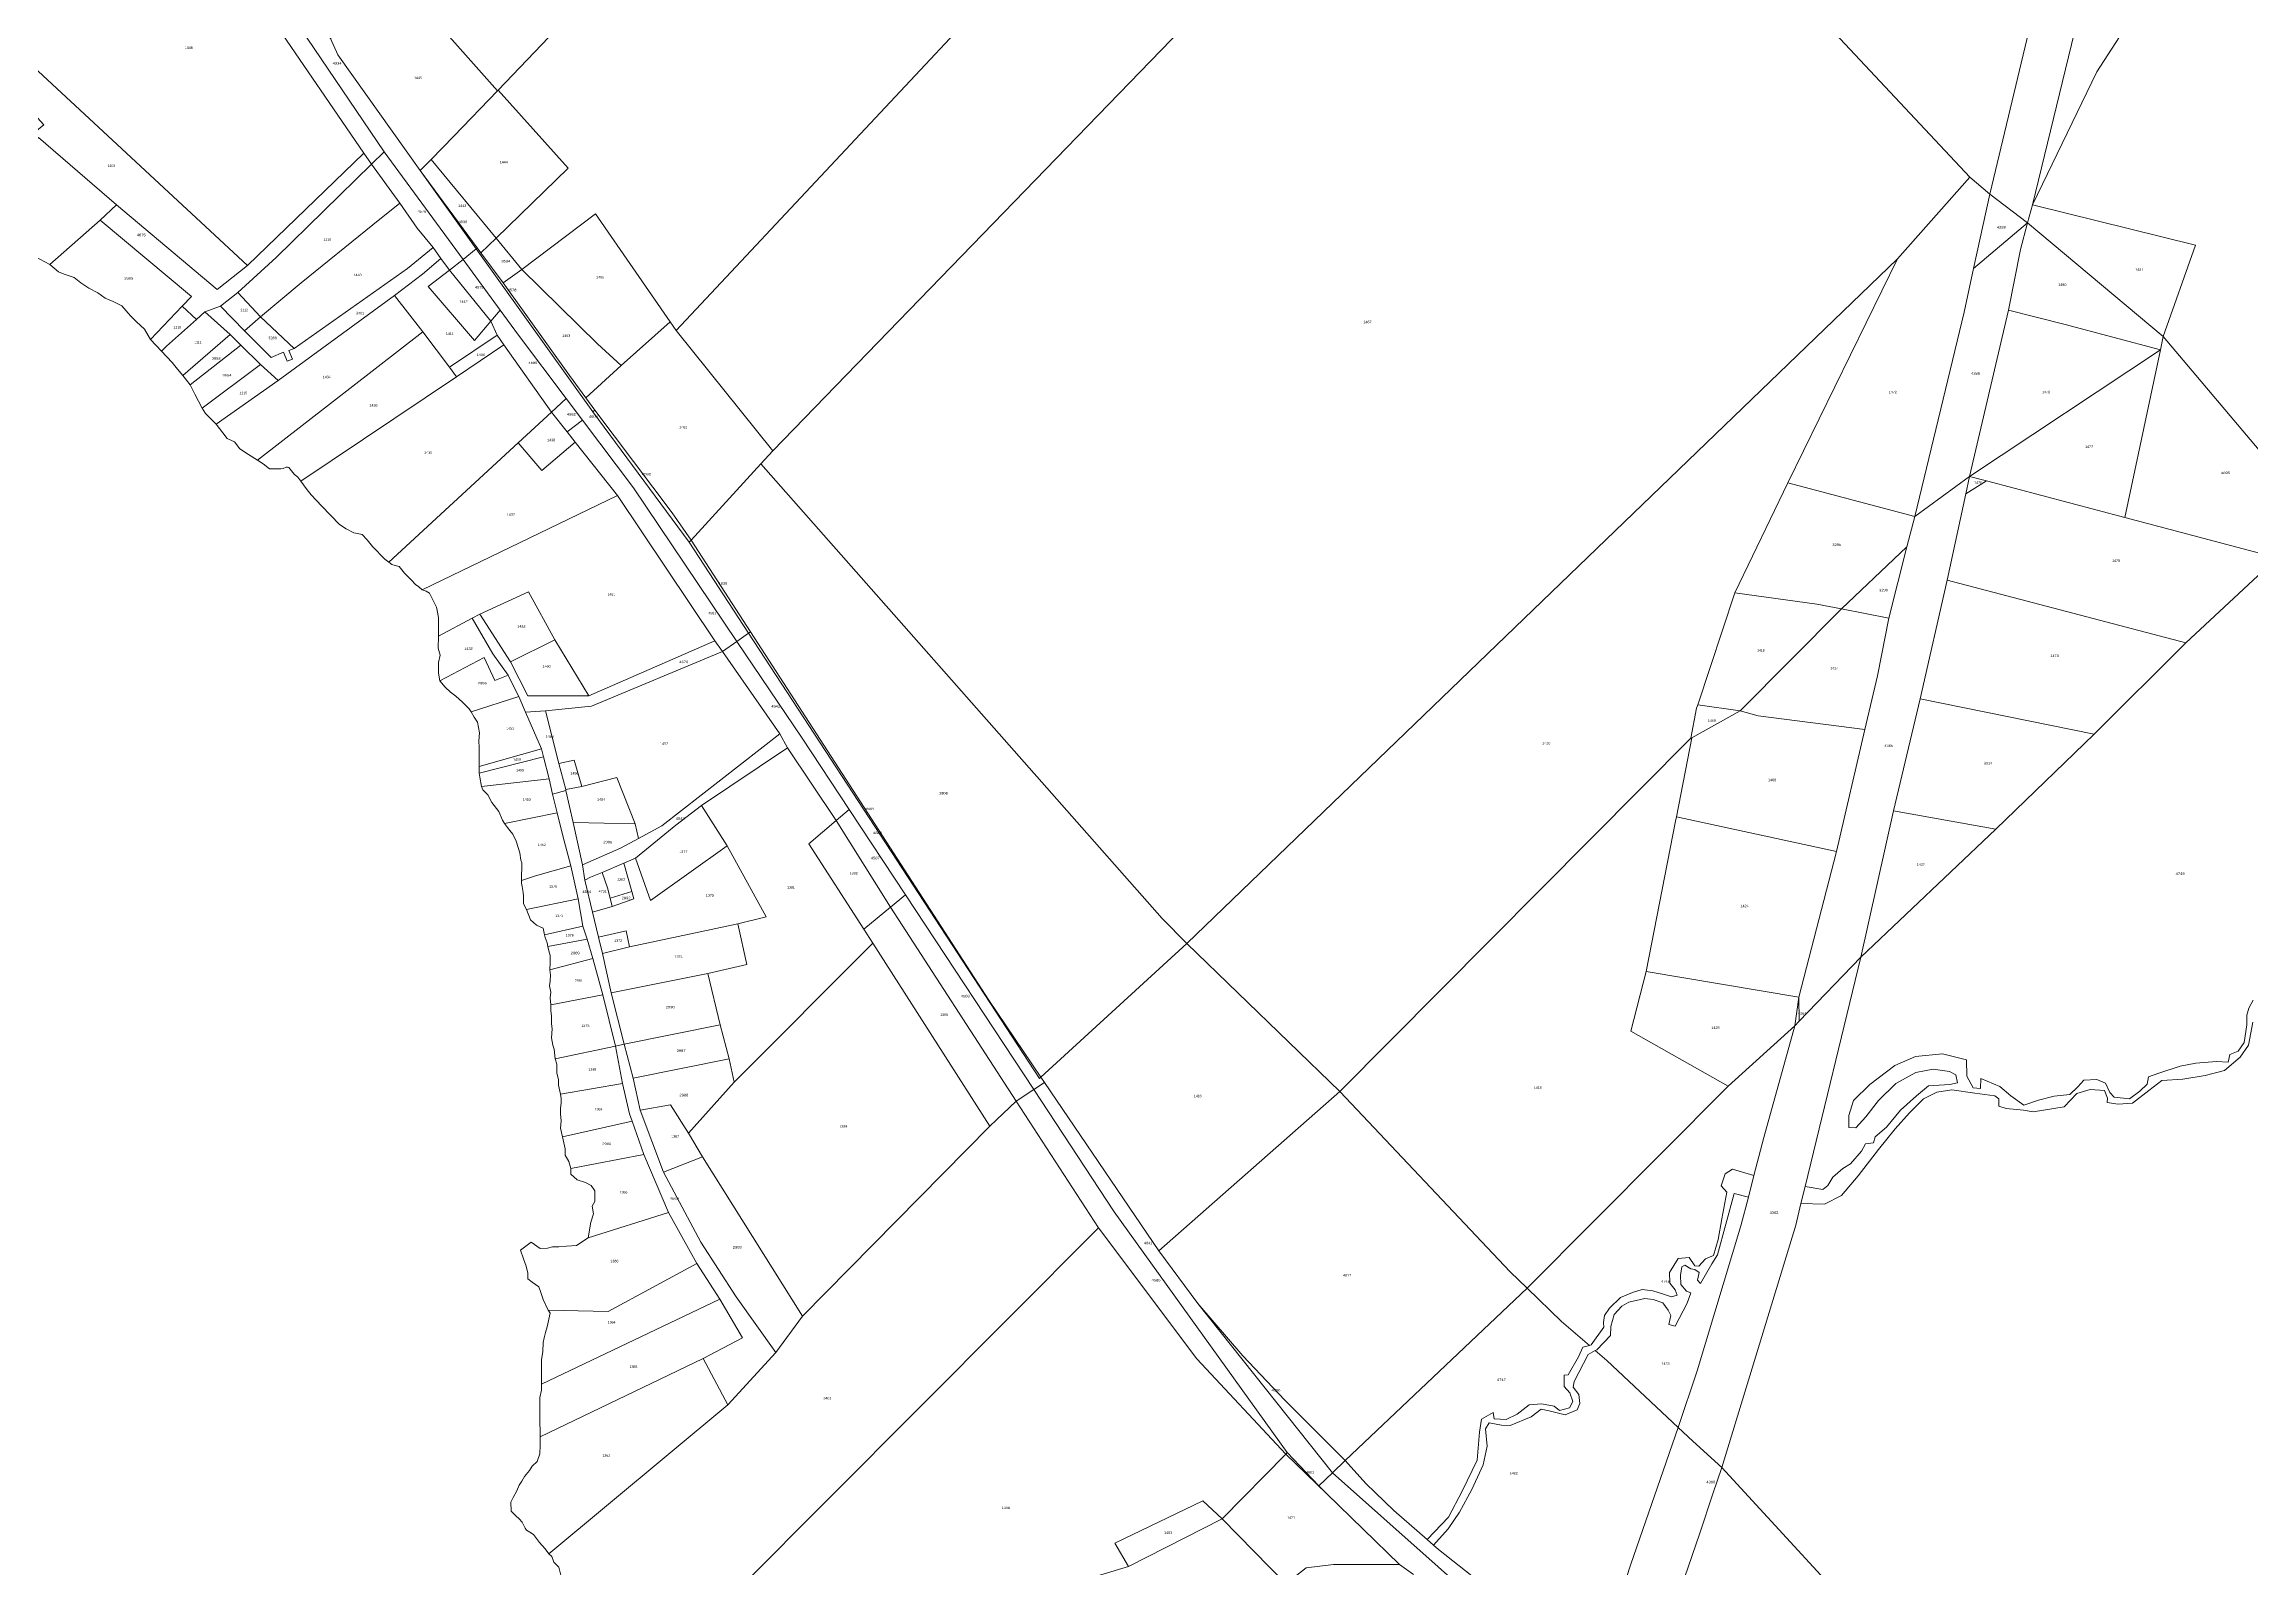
# Model space of a CAD drawing. Header units: metres. Extents: x 208626 to 229755, y 5040476 to 5064226.
# Drawn here: x 218831 to 220075, y 5050599 to 5051458 of the extents above; entities that cross this region are included whole.
import ezdxf

# ---------------------------------------------------------------- set-up
doc = ezdxf.new("R2010")
doc.units = ezdxf.units.M
doc.header["$LTSCALE"] = 0.56
doc.layers.add('6', color=7, linetype='Continuous', lineweight=13)
doc.layers.add('61', color=7, linetype='Continuous')

msp = doc.modelspace()

# ---------------------------------------------------------------- linework, layer by layer
at = {"layer": '6'}
for points in [[(218927.5083, 5051557.8119), (219019.104, 5051647.3163), (219139.8562, 5051778.8645), (219323.9842, 5051966.9185), (219462.7192, 5051825.6856), (219086.6137, 5051432.2604), (219086.2841, 5051431.9156), (219030.73, 5051494.6796), (218992.1868, 5051461.4048), (218979.1508, 5051480.8348)], [(219085.4738, 5051348.9587), (219126.1463, 5051388.2525), (219086.6137, 5051432.2604), (219462.7192, 5051825.6856), (219579.7897, 5051716.2028), (219187.0251, 5051296.9258), (219183.6293, 5051301.8312), (219141.6181, 5051362.5743), (219100.0466, 5051331.3017)], [(219187.0251, 5051296.9258), (219579.7897, 5051716.2028), (219649.3148, 5051650.049), (219241.3629, 5051229.0401)], [(219950.9988, 5051367.7228), (220010.1908, 5051610.9948), (220021.2638, 5051657.5238), (220032.4607, 5051669.7355), (220063.4945, 5051560.4802), (219987.3966, 5051442.6031)], [(219950.9988, 5051367.7228), (219987.3966, 5051442.6031), (220063.4945, 5051560.4802), (220032.4607, 5051669.7355), (220097.8691, 5051605.4101), (220166.7221, 5051537.6973), (220311.7784, 5051400.9184), (220227.2521, 5051302.9418), (220111.5253, 5051190.7243), (220024.7114, 5051293.5731), (220042.841, 5051344.9403)], [(219926.9833, 5051373.7363), (219955.1557, 5051491.6432), (219978.6327, 5051599.1158), (220021.2638, 5051657.5238), (220010.1908, 5051610.9948), (219950.9988, 5051367.7228), (219948.3111, 5051357.5142)], [(219234.7408, 5051221.7925), (219241.3629, 5051229.0401), (219649.3148, 5051650.049), (219825.8079, 5051479.3007), (219915.8078, 5051383.2373), (219875.0474, 5051337.2229), (219474.7141, 5050951.6462), (219460.7406, 5050965.6875)], [(218911.6517, 5051561.2919), (218920.1859, 5051568.5132), (218927.5083, 5051557.8119), (218954.2578, 5051516.4938), (218979.1508, 5051480.8348), (218992.1868, 5051461.4048), (218996.4578, 5051452.2518), (219042.8308, 5051386.9639), (219074.297, 5051342.9481), (219066.8987, 5051336.9664), (219022.5208, 5051397.6178)], [(218902.4912, 5051553.5407), (218911.6517, 5051561.2919), (219022.5208, 5051397.6178), (219015.3733, 5051390.6244), (219011.1021, 5051396.7262), (218909.2031, 5051545.6085)], [(218808.9616, 5051461.3553), (218909.2031, 5051545.6085), (219011.1021, 5051396.7262), (218945.5573, 5051333.561), (218811.7323, 5051457.6763)], [(219825.8079, 5051479.3007), (219863.7245, 5051515.6926), (219955.1557, 5051491.6432), (219926.9833, 5051373.7363), (219915.8078, 5051383.2373)], [(218992.1868, 5051461.4048), (219030.73, 5051494.6796), (219086.2841, 5051431.9156), (219061.77, 5051406.3686), (219048.9409, 5051393.2236), (219042.8308, 5051386.9639), (218996.4578, 5051452.2518)], [(218772.1635, 5051360.426), (218776.9035, 5051369.0911), (218830.7333, 5051412.6767), (218799.7326, 5051446.6762), (218811.7323, 5051457.6763), (218945.5573, 5051333.561), (218928.3748, 5051319.8931), (218871.7341, 5051367.6775), (218827.7334, 5051405.6767)], [(219048.9409, 5051393.2236), (219061.77, 5051406.3686), (219086.2841, 5051431.9156), (219086.6137, 5051432.2604), (219126.1463, 5051388.2525), (219085.4738, 5051348.9587)], [(218772.1635, 5051360.426), (218827.7334, 5051405.6767), (218871.7341, 5051367.6775), (218862.5173, 5051359.1255), (218834.172, 5051334.0339), (218828.5348, 5051337.1087), (218825.46, 5051338.6461), (218820.8478, 5051340.1835), (218816.2356, 5051342.2334), (218806.4988, 5051346.8456), (218799.7751, 5051351.878), (218795.1023, 5051354.0365), (218791.7395, 5051355.5311), (218787.2556, 5051358.5203), (218783.1454, 5051359.6413), (218779.7825, 5051356.2784), (218778.3131, 5051354.7888), (218774.1777, 5051355.9047)], [(218862.5173, 5051359.1255), (218871.7341, 5051367.6775), (218928.3748, 5051319.8931), (218945.5573, 5051333.561), (219011.1021, 5051396.7262), (219015.3733, 5051390.6244), (218961.6784, 5051338.0876), (218939.9525, 5051318.2743), (218930.1894, 5051310.6808), (218921.5111, 5051307.4264), (218916.704, 5051303.1256), (218908.6943, 5051310.5513), (218913.9646, 5051316.0986)], [(219015.3733, 5051390.6244), (219022.5208, 5051397.6178), (219066.8987, 5051336.9664), (219059.3058, 5051330.8275), (219054.4244, 5051337.5394), (219050.1532, 5051343.6411), (219041.0006, 5051354.6242), (219031.2378, 5051368.6582)], [(219042.8308, 5051386.9639), (219048.9409, 5051393.2236), (219085.4738, 5051348.9587), (219076.9371, 5051340.7114), (219074.9177, 5051343.4499)], [(218939.9525, 5051318.2743), (218961.6784, 5051338.0876), (219015.3733, 5051390.6244), (219031.2378, 5051368.6582), (219016.0165, 5051356.4653), (218975.7346, 5051323.6792), (218952.7352, 5051304.6789)], [(219042.8308, 5051386.9639), (219074.9177, 5051343.4499), (219074.297, 5051342.9481)], [(219813.2098, 5051211.0851), (219875.0474, 5051337.2229), (219915.8078, 5051383.2373), (219926.9833, 5051373.7363), (219917.8918, 5051331.7539), (219912.5588, 5051307.1229), (219884.7246, 5051192.1806)], [(218952.7352, 5051304.6789), (218975.7346, 5051323.6792), (219016.0165, 5051356.4653), (219031.2378, 5051368.6582), (219041.0006, 5051354.6242), (219050.1532, 5051343.6411), (219035.5747, 5051331.7668), (218971.7355, 5051286.6792)], [(219917.8918, 5051331.7539), (219926.9833, 5051373.7363), (219948.3111, 5051357.5142)], [(219948.3111, 5051357.5142), (219950.9988, 5051367.7228), (220042.841, 5051344.9403), (220024.7114, 5051293.5731)], [(218834.172, 5051334.0339), (218862.5173, 5051359.1255), (218913.9646, 5051316.0986), (218908.6943, 5051310.5513), (218890.8703, 5051291.7906), (218887.3947, 5051297.6148), (218882.9109, 5051301.725), (218879.548, 5051305.0879), (218874.6905, 5051310.6927), (218869.833, 5051313.3083), (218865.3492, 5051315.1765), (218861.239, 5051318.1658), (218856.0078, 5051320.7813), (218851.5407, 5051323.7843), (218847.7875, 5051326.7598), (218842.1827, 5051328.6281), (218839.0682, 5051330.0206)], [(219100.0466, 5051331.3017), (219141.6181, 5051362.5743), (219183.6293, 5051301.8312), (219156.0066, 5051277.2087), (219142.5927, 5051289.4651)], [(219884.7246, 5051192.1806), (219912.5588, 5051307.1229), (219917.8918, 5051331.7539), (219948.3111, 5051357.5142), (219944.3497, 5051342.4659), (219937.4933, 5051308.3775), (219915.6248, 5051214.6565)], [(219937.4933, 5051308.3775), (219944.3497, 5051342.4659), (219948.3111, 5051357.5142), (220024.7114, 5051293.5731), (220023.2006, 5051286.0191), (219969.4842, 5051300.2251)], [(218921.5111, 5051307.4264), (218930.1894, 5051310.6808), (218943.7354, 5051296.6787), (218958.7357, 5051281.679), (218965.7356, 5051284.6791), (218967.7357, 5051279.6792), (218970.7357, 5051280.6792), (218968.7356, 5051285.6792), (218971.7355, 5051286.6792), (219035.5747, 5051331.7668), (219050.1532, 5051343.6411), (219054.4244, 5051337.5394), (219044.1338, 5051328.5625), (219028.262, 5051316.6711), (218962.736, 5051268.6791), (218952.7359, 5051277.6789), (218941.7357, 5051288.6787), (218935.7355, 5051294.6786)], [(219066.8987, 5051336.9664), (219074.297, 5051342.9481), (219140.0438, 5051250.9799), (219194.2898, 5051177.7158), (219227.8064, 5051126.3623), (219221.2432, 5051121.7681), (219162.8868, 5051208.2608), (219134.2488, 5051246.3028), (219124.9988, 5051258.5898), (219098.1188, 5051294.2958), (219087.7978, 5051308.4018)], [(219074.297, 5051342.9481), (219074.9177, 5051343.4499), (219076.9371, 5051340.7114), (219089.4446, 5051323.7497), (219126.8582, 5051271.4858), (219136.0248, 5051259.0004), (219141.1593, 5051252.0053), (219140.0438, 5051250.9799)], [(219076.9371, 5051340.7114), (219085.4738, 5051348.9587), (219100.0466, 5051331.3017), (219089.4446, 5051323.7497)], [(219028.262, 5051316.6711), (219044.1338, 5051328.5625), (219054.4244, 5051337.5394), (219059.3058, 5051330.8275), (219047.2916, 5051321.7222), (219073.2818, 5051291.2947), (219082.4924, 5051302.1493), (219086.1534, 5051294.2171), (219059.2752, 5051276.3166), (219044.3291, 5051296.1202)], [(219047.2916, 5051321.7222), (219059.3058, 5051330.8275), (219082.4924, 5051302.1493), (219073.2818, 5051291.2947)], [(219059.3058, 5051330.8275), (219066.8987, 5051336.9664), (219087.7978, 5051308.4018), (219082.4924, 5051302.1493)], [(219089.4446, 5051323.7497), (219100.0466, 5051331.3017), (219142.5927, 5051289.4651), (219156.0066, 5051277.2087), (219136.0248, 5051259.0004), (219126.8582, 5051271.4858)], [(219474.7141, 5050951.6462), (219875.0474, 5051337.2229), (219813.2098, 5051211.0851), (219783.3268, 5051149.0932), (219762.4713, 5051086.0499), (219761.8647, 5051084.2164), (219758.6383, 5051067.2778), (219560.865, 5050868.2619)], [(218930.1894, 5051310.6808), (218939.9525, 5051318.2743), (218952.7352, 5051304.6789), (218943.7354, 5051296.6787)], [(218890.8703, 5051291.7906), (218908.6943, 5051310.5513), (218916.704, 5051303.1256), (218899.8527, 5051288.0489), (218897.1097, 5051285.2843)], [(218897.1097, 5051285.2843), (218899.8527, 5051288.0489), (218916.704, 5051303.1256), (218921.5111, 5051307.4264), (218935.7355, 5051294.6786), (218909.0666, 5051271.4591), (218906.0774, 5051275.1956), (218903.0881, 5051278.9322)], [(218927.7493, 5051244.1824), (218962.736, 5051268.6791), (219028.262, 5051316.6711), (219044.3291, 5051296.1202), (218951.1541, 5051223.7562), (218945.9491, 5051227.0125), (218941.1722, 5051230.1552), (218938.2116, 5051234.0938), (218934.1014, 5051235.962), (218931.4858, 5051239.3249)], [(218943.7354, 5051296.6787), (218952.7352, 5051304.6789), (218971.7355, 5051286.6792), (218968.7356, 5051285.6792), (218970.7357, 5051280.6792), (218967.7357, 5051279.6792), (218965.7356, 5051284.6791), (218958.7357, 5051281.679)], [(219082.4924, 5051302.1493), (219087.7978, 5051308.4018), (219098.1188, 5051294.2958), (219124.9988, 5051258.5898), (219116.6621, 5051250.8947), (219089.8145, 5051288.7255), (219086.1534, 5051294.2171)], [(219915.6248, 5051214.6565), (219937.4933, 5051308.3775), (219969.4842, 5051300.2251), (220023.2006, 5051286.0191)], [(218909.0666, 5051271.4591), (218935.7355, 5051294.6786), (218941.7357, 5051288.6787), (218913.1768, 5051266.2279)], [(218951.1541, 5051223.7562), (219044.3291, 5051296.1202), (219059.2752, 5051276.3166), (219063.2097, 5051270.8792), (218975.4965, 5051212.0418), (218973.8844, 5051214.2987), (218971.735, 5051216.0182), (218968.672, 5051219.6723), (218967.9197, 5051219.8872), (218967.1674, 5051219.8872), (218965.5553, 5051219.2424), (218964.2657, 5051218.92), (218961.149, 5051218.92), (218957.9248, 5051218.92), (218954.3782, 5051221.7143)], [(219059.2752, 5051276.3166), (219086.1534, 5051294.2171), (219089.8145, 5051288.7255), (219063.2097, 5051270.8792)], [(219136.0248, 5051259.0004), (219156.0066, 5051277.2087), (219183.6293, 5051301.8312), (219187.0251, 5051296.9258), (219241.3629, 5051229.0401), (219234.7408, 5051221.7925), (219195.4058, 5051178.7418), (219184.7132, 5051194.2667), (219141.1593, 5051252.0053)], [(220003.1535, 5051191.5111), (220023.2006, 5051286.0191), (220024.7114, 5051293.5731), (220111.5253, 5051190.7243), (220088.9421, 5051168.8259)], [(218913.1768, 5051266.2279), (218941.7357, 5051288.6787), (218952.7359, 5051277.6789), (218919.9025, 5051253.1501), (218915.7924, 5051260.9968)], [(218975.4965, 5051212.0418), (219063.2097, 5051270.8792), (219089.8145, 5051288.7255), (219116.6621, 5051250.8947), (219097.9071, 5051233.5822), (219025.1486, 5051166.4199), (219022.8916, 5051168.0857), (219015.8522, 5051175.1789), (219012.9505, 5051178.9404), (219010.1562, 5051182.0571), (219005.32, 5051182.9169), (219001.0211, 5051185.1738), (218997.367, 5051187.6456), (218987.2647, 5051197.8555), (218981.4075, 5051204.3038), (218979.1359, 5051207.1507), (218977.0011, 5051209.8923)], [(219915.6248, 5051214.6565), (220023.2006, 5051286.0191), (220003.1535, 5051191.5111), (219925.2231, 5051212.1184)], [(218919.9025, 5051253.1501), (218952.7359, 5051277.6789), (218962.736, 5051268.6791), (218927.7493, 5051244.1824), (218924.76, 5051247.1716), (218921.7708, 5051250.1609)], [(219116.6621, 5051250.8947), (219124.9988, 5051258.5898), (219134.2488, 5051246.3028), (219125.5108, 5051239.7249)], [(219097.9071, 5051233.5822), (219116.6621, 5051250.8947), (219125.5108, 5051239.7249), (219130.1233, 5051233.9028), (219111.2844, 5051217.9376)], [(219125.5108, 5051239.7249), (219134.2488, 5051246.3028), (219162.8868, 5051208.2608), (219221.2432, 5051121.7681), (219213.0695, 5051116.0464), (219208.7982, 5051122.1482), (219153.8827, 5051203.9114), (219130.1233, 5051233.9028)], [(219140.0438, 5051250.9799), (219141.1593, 5051252.0053), (219184.7132, 5051194.2667), (219195.4058, 5051178.7418), (219194.2898, 5051177.7158)], [(219025.1486, 5051166.4199), (219097.9071, 5051233.5822), (219111.2844, 5051217.9376), (219130.1233, 5051233.9028), (219153.8827, 5051203.9114), (219043.9024, 5051150.7827), (219041.9679, 5051152.5023), (219040.0334, 5051153.792), (219037.7765, 5051156.1563), (219034.015, 5051160.1328), (219030.8983, 5051164.0018), (219028.7489, 5051164.5392), (219026.7606, 5051165.1303)], [(219195.4058, 5051178.7418), (219234.7408, 5051221.7925), (219460.7406, 5050965.6875), (219474.7141, 5050951.6462), (219392.4604, 5050876.2483), (219363.1718, 5050919.5709), (219228.8425, 5051127.0876)], [(219783.3268, 5051149.0932), (219813.2098, 5051211.0851), (219884.7246, 5051192.1806), (219880.3436, 5051174.943), (219843.5807, 5051140.1181), (219829.5136, 5051142.6758)], [(219819.5107, 5050921.4122), (219840.6686, 5051003.3438), (219856.5522, 5051072.1869), (219863.8562, 5051102.4462), (219870.1167, 5051134.7923), (219880.3436, 5051174.943), (219884.7246, 5051192.1806), (219915.6248, 5051214.6565), (219913.495, 5051204.8042), (219902.9845, 5051156.1825), (219887.8549, 5051089.4034), (219872.7253, 5051026.2763), (219854.4658, 5050943.8458), (219819.7228, 5050907.7989)], [(219902.9845, 5051156.1825), (219913.495, 5051204.8042), (219925.2231, 5051212.1184), (220003.1535, 5051191.5111), (220088.9421, 5051168.8259), (220037.4382, 5051120.9824)], [(219913.495, 5051204.8042), (219915.6248, 5051214.6565), (219925.2231, 5051212.1184)], [(219043.9024, 5051150.7827), (219153.8827, 5051203.9114), (219208.7982, 5051122.1482), (219137.6887, 5051091.0537), (219118.5536, 5051122.6851), (219103.7142, 5051149.6304), (219076.3784, 5051137.134), (219072.0828, 5051134.791), (219053.0375, 5051124.7745), (219053.0375, 5051129.7182), (219053.0375, 5051135.3068), (219052.2852, 5051139.0683), (219051.9628, 5051141.1103), (219050.2433, 5051144.3344), (219049.1685, 5051146.6988), (219047.9864, 5051148.9557), (219046.0519, 5051150.0304)], [(219194.2898, 5051177.7158), (219195.4058, 5051178.7418), (219228.8425, 5051127.0876), (219227.8064, 5051126.3623)], [(219843.5807, 5051140.1181), (219880.3436, 5051174.943), (219870.1167, 5051134.7923)], [(219887.8549, 5051089.4034), (219902.9845, 5051156.1825), (220037.4382, 5051120.9824), (219985.8658, 5051069.5872)], [(219076.3784, 5051137.134), (219103.7142, 5051149.6304), (219118.5536, 5051122.6851), (219093.5609, 5051110.1888)], [(219762.4713, 5051086.0499), (219783.3268, 5051149.0932), (219829.5136, 5051142.6758), (219843.5807, 5051140.1181), (219786.4181, 5051082.6032)], [(219052.9301, 5051117.95), (219053.0375, 5051124.7745), (219072.0828, 5051134.791), (219083.7391, 5051114.6813), (219092.3894, 5051102.7691), (219084.7395, 5051099.6814), (219078.7392, 5051112.6813), (219053.8973, 5051099.5723), (219053.0375, 5051103.8712), (219053.0375, 5051109.8896), (219054.0048, 5051114.0811)], [(219072.0828, 5051134.791), (219076.3784, 5051137.134), (219093.5609, 5051110.1888), (219103.3237, 5051091.0537), (219137.6887, 5051091.0537), (219208.7982, 5051122.1482), (219213.0695, 5051116.0464), (219139.2507, 5051085.1961), (219113.3261, 5051082.6222), (219102.0543, 5051081.9811), (219098.247, 5051090.6632), (219094.7324, 5051097.6924), (219092.3894, 5051102.7691), (219083.7391, 5051114.6813)], [(219786.4181, 5051082.6032), (219843.5807, 5051140.1181), (219870.1167, 5051134.7923), (219863.8562, 5051102.4462), (219856.5522, 5051072.1869), (219796.4969, 5051079.7785)], [(219093.5609, 5051110.1888), (219118.5536, 5051122.6851), (219137.6887, 5051091.0537), (219103.3237, 5051091.0537)], [(219213.0695, 5051116.0464), (219221.2432, 5051121.7681), (219257.9868, 5051067.3088), (219284.4648, 5051027.1289), (219277.1378, 5051020.8598), (219249.6798, 5051061.7408), (219245.4086, 5051069.6733)], [(219221.2432, 5051121.7681), (219227.8064, 5051126.3623), (219391.5758, 5050875.4378), (219392.4604, 5050876.2483), (219394.5023, 5050873.2425), (219388.4589, 5050869.326), (219316.1298, 5050979.0808), (219284.4648, 5051027.1289), (219257.9868, 5051067.3088)], [(219227.8064, 5051126.3623), (219228.8425, 5051127.0876), (219363.1718, 5050919.5709), (219392.4604, 5050876.2483), (219391.5758, 5050875.4378)], [(219053.8973, 5051099.5723), (219078.7392, 5051112.6813), (219084.7395, 5051099.6814), (219092.3894, 5051102.7691), (219094.7324, 5051097.6924), (219098.247, 5051090.6632), (219071.4153, 5051082.1081), (219070.448, 5051083.7202), (219066.579, 5051087.4817), (219062.925, 5051090.8671), (219059.8083, 5051093.2315), (219056.9065, 5051096.0258)], [(219113.3261, 5051082.6222), (219139.2507, 5051085.1961), (219213.0695, 5051116.0464), (219245.4086, 5051069.6733), (219178.871, 5051017.9503), (219165.7019, 5051010.7947), (219163.9669, 5051019.0543), (219153.4788, 5051044.9985), (219133.8827, 5051040.0305), (219129.4666, 5051054.9346), (219120.9469, 5051053.0544)], [(219071.4153, 5051082.1081), (219098.247, 5051090.6632), (219102.0543, 5051081.9811), (219111.1453, 5051061.2497), (219075.9291, 5051051.3711), (219076.0365, 5051058.7867), (219075.9291, 5051062.4408), (219075.8216, 5051065.3425), (219075.9291, 5051068.1368), (219076.144, 5051070.2862), (219074.9618, 5051076.1972), (219073.1348, 5051079.0989)], [(219102.0543, 5051081.9811), (219113.3261, 5051082.6222), (219120.9469, 5051053.0544), (219124.7746, 5051038.3745), (219124.7746, 5051037.8225), (219117.2686, 5051035.7358), (219115.4316, 5051044.3085), (219112.3054, 5051056.6888), (219111.1453, 5051061.2497)], [(219750.5245, 5051022.9779), (219759.1571, 5051067.4491), (219786.4181, 5051082.6032), (219796.4969, 5051079.7785), (219856.5522, 5051072.1869), (219840.6686, 5051003.3438)], [(219758.6383, 5051067.2778), (219761.8647, 5051084.2164), (219762.4713, 5051086.0499), (219786.4181, 5051082.6032), (219759.1571, 5051067.4491)], [(219872.7253, 5051026.2763), (219887.8549, 5051089.4034), (219985.8658, 5051069.5872), (219930.4847, 5051016.0487)], [(219134.1427, 5050995.9167), (219155.6869, 5051005.2542), (219165.7019, 5051010.7947), (219178.871, 5051017.9503), (219245.4086, 5051069.6733), (219249.6798, 5051061.7408), (219201.2272, 5051029.2664), (219186.8751, 5051018.2263), (219163.9801, 5050999.6098), (219157.524, 5050996.8951), (219145.315, 5050991.5693), (219138.6717, 5050988.8715), (219135.5387, 5050987.3141)], [(219075.9291, 5051051.3711), (219111.1453, 5051061.2497), (219112.3054, 5051056.6888), (219076.0365, 5051047.6096)], [(219076.0365, 5051047.6096), (219112.3054, 5051056.6888), (219115.4316, 5051044.3085), (219077.3262, 5051040.0866), (219076.359, 5051045.2452)], [(219201.2272, 5051029.2664), (219249.6798, 5051061.7408), (219277.1378, 5051020.8598), (219261.7407, 5051007.6844), (219292.7417, 5050959.6849), (219297.7419, 5050951.685), (219219.6959, 5050873.5392), (219216.744, 5050886.6839), (219211.7435, 5050905.6838), (219204.7429, 5050934.6836), (219226.7426, 5050939.684), (219221.7421, 5050962.6838), (219237.7419, 5050966.6841), (219215.741, 5051006.6836)], [(219560.865, 5050868.2619), (219758.6383, 5051067.2778), (219759.1571, 5051067.4491), (219750.5245, 5051022.9779), (219750.0448, 5051020.5069), (219733.378, 5050935.8911), (219724.714, 5050902.257), (219779.6008, 5050871.1767), (219666.4148, 5050757.3544), (219656.7444, 5050766.691)], [(219077.3262, 5051040.0866), (219115.4316, 5051044.3085), (219117.2686, 5051035.7358), (219119.9221, 5051025.122), (219090.3303, 5051019.237), (219089.0407, 5051021.064), (219086.9987, 5051026.0077), (219083.1297, 5051031.0589), (219080.8728, 5051035.2503), (219077.971, 5051038.0446)], [(219120.9469, 5051053.0544), (219129.4666, 5051054.9346), (219133.8827, 5051040.0305), (219124.7746, 5051038.3745)], [(219124.7746, 5051037.8225), (219124.7746, 5051038.3745), (219133.8827, 5051040.0305), (219153.4788, 5051044.9985), (219163.9669, 5051019.0543), (219128.8969, 5051019.7309)], [(219117.2686, 5051035.7358), (219124.7746, 5051037.8225), (219128.8969, 5051019.7309), (219134.1427, 5050995.9167), (219135.5387, 5050987.3141), (219139.7991, 5050969.1298), (219143.1258, 5050955.1496), (219145.4748, 5050945.9137), (219150.4428, 5050923.8336), (219157.7679, 5050894.8956), (219152.7442, 5050893.6829), (219145.7435, 5050922.6827), (219140.0317, 5050943.0501), (219136.9076, 5050953.9844), (219134.4347, 5050961.3699), (219131.6747, 5050976.826), (219127.7211, 5050995.2436), (219123.1878, 5051012.263), (219119.9221, 5051025.122)], [(219090.3303, 5051019.237), (219119.9221, 5051025.122), (219123.1878, 5051012.263), (219127.7211, 5050995.2436), (219107.7421, 5050989.682), (219099.7879, 5050986.9954), (219100.0028, 5050997.0978), (219099.4654, 5050998.4949), (219098.8206, 5051002.6863), (219096.7786, 5051009.1346), (219094.9516, 5051013.2186), (219093.2321, 5051015.2606), (219091.9424, 5051016.9801)], [(219128.8969, 5051019.7309), (219163.9669, 5051019.0543), (219165.7019, 5051010.7947), (219155.6869, 5051005.2542), (219134.1427, 5050995.9167)], [(219163.9801, 5050999.6098), (219186.8751, 5051018.2263), (219201.2272, 5051029.2664), (219215.741, 5051006.6836), (219172.523, 5050975.722)], [(219261.7407, 5051007.6844), (219277.1378, 5051020.8598), (219307.6463, 5050972.0455), (219292.7417, 5050959.6849)], [(219277.1378, 5051020.8598), (219284.4648, 5051027.1289), (219316.1298, 5050979.0808), (219307.6463, 5050972.0455)], [(219733.378, 5050935.8911), (219750.0448, 5051020.5069), (219750.5245, 5051022.9779), (219840.6686, 5051003.3438), (219819.5107, 5050921.4122)], [(219854.4658, 5050943.8458), (219872.7253, 5051026.2763), (219930.4847, 5051016.0487)], [(219139.7991, 5050969.1298), (219150.9948, 5050972.4099), (219163.1389, 5050976.826), (219162.0015, 5050980.8913), (219157.524, 5050996.8951), (219163.9801, 5050999.6098), (219172.523, 5050975.722), (219215.741, 5051006.6836), (219237.7419, 5050966.6841), (219221.7421, 5050962.6838), (219160.7427, 5050949.6829), (219158.7425, 5050958.6829), (219143.1258, 5050955.1496)], [(219099.7879, 5050986.9954), (219107.7421, 5050989.682), (219127.7211, 5050995.2436), (219131.6747, 5050976.826), (219102.5821, 5050970.7671), (219100.9701, 5050973.8838), (219100.9701, 5050978.1827), (219100.8626, 5050980.3322), (219100.2177, 5050983.7713), (219099.8953, 5050985.4908)], [(219145.315, 5050991.5693), (219157.524, 5050996.8951), (219162.0015, 5050980.8913), (219149.763, 5050977.0909), (219148.2348, 5050982.898)], [(219135.5387, 5050987.3141), (219138.6717, 5050988.8715), (219145.315, 5050991.5693), (219148.2348, 5050982.898), (219149.763, 5050977.0909), (219150.9948, 5050972.4099), (219139.7991, 5050969.1298)], [(219102.5821, 5050970.7671), (219131.6747, 5050976.826), (219134.4347, 5050961.3699), (219112.792, 5050956.4734), (219112.0397, 5050960.1274), (219108.2781, 5050961.9544), (219104.9465, 5050964.9637)], [(219149.763, 5050977.0909), (219162.0015, 5050980.8913), (219163.1389, 5050976.826), (219150.9948, 5050972.4099)], [(219292.7417, 5050959.6849), (219307.6463, 5050972.0455), (219378.4264, 5050862.8245), (219363.7441, 5050848.6863), (219297.7419, 5050951.685)], [(219307.6463, 5050972.0455), (219316.1298, 5050979.0808), (219388.4589, 5050869.326), (219378.4264, 5050862.8245)], [(219112.792, 5050956.4734), (219134.4347, 5050961.3699), (219136.9076, 5050953.9844), (219114.7265, 5050949.8101), (219114.2966, 5050951.9595), (219113.2219, 5050954.8613)], [(219143.1258, 5050955.1496), (219158.7425, 5050958.6829), (219160.7427, 5050949.6829), (219145.4748, 5050945.9137)], [(219145.4748, 5050945.9137), (219160.7427, 5050949.6829), (219221.7421, 5050962.6838), (219226.7426, 5050939.684), (219204.7429, 5050934.6836), (219150.4428, 5050923.8336)], [(219114.7265, 5050949.8101), (219136.9076, 5050953.9844), (219140.0317, 5050943.0501), (219115.7433, 5050936.6822), (219116.0161, 5050940.8899), (219116.0161, 5050944.7589), (219115.2602, 5050947.4109)], [(219193.9222, 5050844.6413), (219219.6959, 5050873.5392), (219297.7419, 5050951.685), (219363.7441, 5050848.6863), (219258.1042, 5050741.6002), (219201.7324, 5050831.364)], [(219392.4604, 5050876.2483), (219474.7141, 5050951.6462), (219560.865, 5050868.2619), (219458.9606, 5050778.3583), (219394.5023, 5050873.2425)], [(219115.5309, 5050927.6663), (219116.0432, 5050930.3434), (219116.1997, 5050933.7882), (219115.7433, 5050936.6822), (219140.0317, 5050943.0501), (219145.7435, 5050922.6827), (219116.3233, 5050916.9683), (219115.9271, 5050920.9306), (219116.3233, 5050924.1003)], [(219150.4428, 5050923.8336), (219204.7429, 5050934.6836), (219211.7435, 5050905.6838), (219157.7679, 5050894.8956)], [(219724.714, 5050902.257), (219733.378, 5050935.8911), (219819.5107, 5050921.4122), (219817.1628, 5050905.1428), (219779.6008, 5050871.1767)], [(219751.4305, 5050679.0007), (219762.2138, 5050710.8368), (219786.8618, 5050792.4828), (219791.0569, 5050808.7604), (219794.1922, 5050820.9258), (219799.6988, 5050842.2918), (219817.1628, 5050905.1428), (219819.7228, 5050907.7989), (219854.4658, 5050943.8458), (219822.9523, 5050814.6484), (219820.6479, 5050805.2011), (219817.6708, 5050792.9958), (219776.0782, 5050656.407), (219759.8078, 5050671.1358)], [(219116.3233, 5050913.7986), (219116.3233, 5050916.9683), (219145.7435, 5050922.6827), (219152.7442, 5050893.6829), (219118.7446, 5050886.6824), (219118.3044, 5050892.0064), (219117.512, 5050894.3837), (219116.7196, 5050898.3459), (219117.1158, 5050903.4968), (219116.7196, 5050906.2703), (219116.7196, 5050910.6288)], [(219817.1628, 5050905.1428), (219819.5107, 5050921.4122), (219819.7228, 5050907.7989)], [(219152.7442, 5050893.6829), (219157.7679, 5050894.8956), (219162.7446, 5050875.6831), (219166.745, 5050857.6832), (219179.7458, 5050822.6835), (219200.9514, 5050783.3311), (219220.8675, 5050752.4808), (219243.1266, 5050721.2399), (219216.095, 5050691.7143), (219202.123, 5050717.7253), (219224.3821, 5050729.4406), (219211.4952, 5050751.3092), (219198.6084, 5050771.2253), (219182.5974, 5050800.1231), (219168.7456, 5050832.6833), (219162.2027, 5050851.4929), (219160.7451, 5050855.6831), (219156.7447, 5050872.683)], [(219157.7679, 5050894.8956), (219211.7435, 5050905.6838), (219216.744, 5050886.6839), (219162.7446, 5050875.6831)], [(219666.4148, 5050757.3544), (219779.6008, 5050871.1767), (219817.1628, 5050905.1428), (219799.6988, 5050842.2918), (219794.1922, 5050820.9258), (219782.09, 5050824.4821), (219777.9534, 5050821.8645), (219775.7471, 5050814.9759), (219778.8153, 5050811.4463), (219776.1059, 5050796.5527), (219774.0181, 5050784.7731), (219771.3164, 5050775.8158), (219766.9112, 5050773.8492), (219763.1121, 5050769.7613), (219760.7741, 5050770.0533), (219757.7542, 5050774.7252), (219751.4223, 5050774.1412), (219746.6356, 5050766.2247), (219746.8304, 5050760.1902), (219749.7528, 5050756.4916), (219750.9218, 5050753.4744), (219747.8046, 5050752.5985), (219742.7389, 5050754.1557), (219737.1863, 5050755.9077), (219731.2441, 5050756.6863), (219725.789, 5050755.0317), (219718.9699, 5050752.1118), (219712.7227, 5050746.2333), (219709.8975, 5050742.0481), (219709.313, 5050738.0575), (219709.6053, 5050735.527), (219702.4859, 5050725.4067), (219701.4755, 5050725.1395), (219685.7449, 5050738.6915)], [(219118.7446, 5050886.6824), (219152.7442, 5050893.6829), (219156.7447, 5050872.683), (219121.745, 5050866.6825), (219120.7449, 5050871.6825), (219120.7448, 5050874.6825), (219119.7447, 5050878.6824), (219119.7446, 5050883.6824)], [(219162.7446, 5050875.6831), (219216.744, 5050886.6839), (219219.6959, 5050873.5392), (219193.9222, 5050844.6413), (219183.7448, 5050860.6835), (219166.745, 5050857.6832)], [(219121.7453, 5050855.6825), (219121.7452, 5050858.6825), (219122.2667, 5050861.8935), (219122.2667, 5050864.2708), (219121.745, 5050866.6825), (219156.7447, 5050872.683), (219160.7451, 5050855.6831), (219162.2027, 5050851.4929), (219122.861, 5050842.6767), (219121.8704, 5050847.6295), (219122.2667, 5050851.5917)], [(219388.4589, 5050869.326), (219394.5023, 5050873.2425), (219458.9606, 5050778.3583), (219480.9356, 5050748.7221), (219556.6598, 5050653.3688), (219549.0418, 5050646.0908), (219531.1998, 5050664.7649), (219433.8128, 5050800.5039)], [(219115.1469, 5050607.7345), (219216.095, 5050691.7143), (219243.1266, 5050721.2399), (219258.1042, 5050741.6002), (219363.7441, 5050848.6863), (219378.4264, 5050862.8245), (219424.8278, 5050791.4859), (219172.2779, 5050538.0007), (219165.9444, 5050543.9535), (219163.3478, 5050547.8485), (219159.7773, 5050551.0944), (219155.3954, 5050560.1827), (219149.7152, 5050571.0563), (219145.4956, 5050574.3022), (219142.7366, 5050577.3858), (219137.8678, 5050581.2808), (219132.6745, 5050586.1495), (219129.2663, 5050589.72), (219125.5336, 5050592.6413), (219121.9632, 5050595.7248), (219120.8271, 5050600.269), (219118.0681, 5050603.028), (219116.9321, 5050606.2738)], [(219166.745, 5050857.6832), (219183.7448, 5050860.6835), (219193.9222, 5050844.6413), (219201.7324, 5050831.364), (219179.7458, 5050822.6835)], [(219378.4264, 5050862.8245), (219388.4589, 5050869.326), (219433.8128, 5050800.5039), (219531.1998, 5050664.7649), (219530.3596, 5050663.908), (219480.3255, 5050717.6032), (219424.8278, 5050791.4859)], [(219458.9606, 5050778.3583), (219560.865, 5050868.2619), (219656.7444, 5050766.691), (219666.4148, 5050757.3544), (219563.9188, 5050660.2469), (219529.8508, 5050694.3398), (219506.2208, 5050719.2828), (219480.9356, 5050748.7221)], [(219122.861, 5050842.6767), (219162.2027, 5050851.4929), (219168.7456, 5050832.6833), (219127.6157, 5050824.8467), (219126.4863, 5050828.835), (219124.4459, 5050832.3749), (219124.4459, 5050835.9409)], [(219127.6157, 5050821.6769), (219127.6157, 5050824.8467), (219168.7456, 5050832.6833), (219182.5974, 5050800.1231), (219137.4433, 5050785.8421), (219138.8602, 5050794.656), (219140.4222, 5050799.3421), (219139.6412, 5050803.6377), (219141.0872, 5050806.2243), (219141.0872, 5050807.8092), (219141.0872, 5050812.1676), (219139.1061, 5050815.3374), (219135.9363, 5050816.9223), (219131.1817, 5050818.5072)], [(219179.7458, 5050822.6835), (219201.7324, 5050831.364), (219258.1042, 5050741.6002), (219243.1266, 5050721.2399), (219220.8675, 5050752.4808), (219200.9514, 5050783.3311)], [(219704.7999, 5050722.2754), (219705.5938, 5050722.7321), (219713.4314, 5050730.7078), (219713.5765, 5050735.7833), (219715.4674, 5050742.6318), (219719.6764, 5050747.2722), (219723.7402, 5050749.5924), (219732.7389, 5050751.6226), (219737.3832, 5050751.0425), (219742.7533, 5050749.1574), (219745.8013, 5050745.097), (219747.2527, 5050742.0518), (219746.2368, 5050736.9763), (219749.7201, 5050735.9612), (219756.5416, 5050749.0123), (219758.5735, 5050754.8129), (219756.0954, 5050755.7037), (219753.0445, 5050759.3937), (219752.7235, 5050764.6881), (219753.5263, 5050769.5012), (219755.2925, 5050770.3034), (219758.5844, 5050768.3781), (219760.8324, 5050767.8968), (219763.3213, 5050766.2122), (219762.4382, 5050761.9607), (219764.1242, 5050759.9553), (219770.467, 5050771.1858), (219773.5499, 5050776.146), (219783.0538, 5050810.6643), (219791.0569, 5050808.7604), (219786.8618, 5050792.4828), (219762.2138, 5050710.8368), (219751.4305, 5050679.0007), (219711.3154, 5050716.6623)], [(219099.3383, 5050778.7507), (219105.3099, 5050783.3443), (219110.3627, 5050779.6694), (219114.5403, 5050779.8755), (219117.3139, 5050780.668), (219120.8799, 5050780.668), (219125.2383, 5050781.0642), (219130.7854, 5050781.4604), (219137.4433, 5050785.8421), (219182.5974, 5050800.1231), (219198.6084, 5050771.2253), (219148.623, 5050744.28), (219114.8223, 5050744.9528), (219112.0633, 5050750.9576), (219110.765, 5050755.015), (219109.6289, 5050758.0985), (219105.7692, 5050760.836), (219103.3177, 5050762.6929), (219103.3177, 5050765.8056), (219102.5395, 5050769.891), (219100.9831, 5050773.9764)], [(219111.0896, 5050717.0385), (219111.901, 5050721.745), (219112.0633, 5050726.776), (219112.5502, 5050729.3727), (219113.3617, 5050732.4563), (219114.3354, 5050735.5398), (219115.9583, 5050743.3299), (219114.8223, 5050744.9528), (219148.623, 5050744.28), (219198.6084, 5050771.2253), (219211.4952, 5050751.3092), (219111.1339, 5050703.2764)], [(219110.1158, 5050685.0669), (219110.1158, 5050695.7782), (219111.0896, 5050699.9978), (219111.1339, 5050703.2764), (219211.4952, 5050751.3092), (219224.3821, 5050729.4406), (219202.123, 5050717.7253), (219110.3529, 5050673.5976)], [(219480.9356, 5050748.7221), (219506.2208, 5050719.2828), (219529.8508, 5050694.3398), (219563.9188, 5050660.2469), (219556.6598, 5050653.3688)], [(219563.9188, 5050660.2469), (219666.4148, 5050757.3544), (219685.7449, 5050738.6915), (219701.4755, 5050725.1395), (219697.7671, 5050724.1587), (219695.4078, 5050718.7508), (219689.422, 5050708.5878), (219687.2015, 5050708.4491), (219687.3402, 5050702.0705), (219690.5322, 5050698.4652), (219692.0574, 5050693.5704), (219690.2532, 5050689.9651), (219684.7019, 5050688.4398), (219681.6486, 5050690.9358), (219674.4317, 5050692.1837), (219667.4924, 5050691.629), (219660.692, 5050686.3597), (219654.6408, 5050683.3723), (219647.7204, 5050683.7673), (219647.325, 5050687.3233), (219640.6022, 5050683.5698), (219639.6137, 5050676.2602), (219638.2295, 5050660.4558), (219629.7191, 5050642.9882), (219622.0078, 5050628.3691), (219610.0184, 5050615.8107), (219591.3734, 5050632.1821), (219575.5128, 5050647.4328)], [(219093.8865, 5050636.866), (219095.1849, 5050639.4627), (219097.1324, 5050643.1954), (219098.4307, 5050646.4412), (219100.0537, 5050648.7133), (219101.5143, 5050651.31), (219104.2733, 5050654.7182), (219105.8962, 5050657.1525), (219108.6552, 5050659.7492), (219110.1158, 5050664.1311), (219110.2781, 5050668.9999), (219110.3529, 5050673.5976), (219202.123, 5050717.7253), (219216.095, 5050691.7143), (219115.1469, 5050607.7345), (219113.1994, 5050610.4934), (219109.9535, 5050614.0639), (219106.5454, 5050618.6081), (219104.5979, 5050619.9064), (219102.7419, 5050621.0684), (219101.8389, 5050622.2596), (219100.216, 5050625.5055), (219098.593, 5050627.453), (219096.6455, 5050629.2382), (219094.0488, 5050631.8349)], [(219494.5622, 5050627.4079), (219530.3596, 5050663.908), (219553.4468, 5050641.4808), (219594.4278, 5050601.6698), (219557.2072, 5050601.6703), (219541.8693, 5050599.8307), (219530.4349, 5050590.8626)], [(219530.3596, 5050663.908), (219531.1998, 5050664.7649), (219549.0418, 5050646.0908), (219553.4468, 5050641.4808)], [(219737.5662, 5050537.7901), (219738.5932, 5050543.9521), (219741.1607, 5050552.1679), (219749.3766, 5050577.3291), (219755.025, 5050594.2744), (219763.7544, 5050619.4355), (219770.9433, 5050641.5157), (219776.0782, 5050656.407), (219960.5318, 5050455.8389), (219909.5486, 5050469.5489), (219853.1021, 5050484.3869), (219812.4105, 5050497.4987), (219806.8878, 5050499.2782), (219782.5192, 5050509.2816), (219748.0158, 5050522.7486), (219743.0387, 5050525.9468), (219739.6202, 5050532.1417)], [(219434.1506, 5050613.7445), (219483.7486, 5050637.6886), (219494.5622, 5050627.4079), (219441.7498, 5050600.6881)], [(219410.7139, 5050591.3268), (219441.7498, 5050600.6881), (219494.5622, 5050627.4079), (219530.4349, 5050590.8626), (219522.812, 5050582.7912), (219515.9667, 5050577.4944), (219509.3106, 5050575.3925), (219501.6036, 5050573.6409), (219493.5463, 5050574.3415), (219483.387, 5050575.0421), (219476.3806, 5050573.9912), (219469.7245, 5050573.6409), (219460.6162, 5050573.2905), (219451.8582, 5050571.1886), (219444.1512, 5050569.7873), (219438.2234, 5050567.5006), (219430.1384, 5050565.9338)]]:
    msp.add_lwpolyline(points, close=True, dxfattribs=at)
for points in [[(219822.9523, 5050814.6484), (219854.4658, 5050943.8458), (219930.4847, 5051016.0487), (219985.8658, 5051069.5872), (220037.4382, 5051120.9824), (220088.9421, 5051168.8259)], [(220075.337, 5050919.6731), (220072.8757, 5050915.0623)], [(219776.0782, 5050656.407), (219817.6708, 5050792.9958), (219820.6479, 5050805.2011), (219833.8297, 5050804.7852), (219843.4914, 5050809.5399), (219852.8647, 5050820.778), (219864.4207, 5050835.5372), (219873.794, 5050847.2076), (219881.8694, 5050856.1405), (219889.6564, 5050864.0649), (219897.1927, 5050867.8489), (219905.7008, 5050869.1456), (219918.5349, 5050867.2725), (219929.783, 5050865.8317), (219932.0902, 5050864.1028), (219932.1234, 5050859.913), (219936.3054, 5050858.6163), (219946.1113, 5050857.7518), (219951.4469, 5050856.7432), (219968.8957, 5050859.6248), (219976.0079, 5050867.1289), (219983.6507, 5050869.2901), (219991.582, 5050868.7138), (219993.3125, 5050864.3914), (219993.1682, 5050862.0862), (219999.3691, 5050861.0776), (220007.4444, 5050861.6539), (220016.6736, 5050868.7138), (220023.8837, 5050874.4769), (220035.7476, 5050875.207), (220048.4375, 5050877.2241), (220059.2528, 5050880.1057), (220068.0493, 5050887.4538), (220072.8345, 5050894.2829), (220075.1417, 5050907.25)], [(220072.8757, 5050915.0623), (220071.7989, 5050911.2199), (220071.7989, 5050905.8406), (220070.4144, 5050895.8504), (220066.8765, 5050890.9322), (220062.2616, 5050889.0879), (220061.3022, 5050884.7533), (220054.8413, 5050885.0607), (220043.1504, 5050884.1386), (220034.2284, 5050882.4479), (220022.2299, 5050878.4519), (220016.3496, 5050876.4318), (220015.7342, 5050872.282), (220011.5809, 5050868.4396), (220005.7354, 5050864.1362), (219997.1211, 5050865.0583), (219994.6174, 5050867.6796), (219992.1563, 5050872.9053), (219987.3876, 5050874.9033), (219980.0039, 5050874.5959)], [(219980.0039, 5050874.5959), (219976.6195, 5050870.7535), (219972.1585, 5050866.4501), (219963.3904, 5050865.528), (219954.4683, 5050863.3762), (219946.1617, 5050860.456), (219938.8932, 5050865.8393), (219932.74, 5050871.0649), (219921.9721, 5050875.5221), (219921.8181, 5050869.8354), (219917.6648, 5050870.2964), (219914.1267, 5050876.9053), (219913.973, 5050886.127), (219900.3615, 5050889.3569), (219885.2397, 5050887.8242), (219873.6244, 5050882.7879), (219859.3792, 5050872.0585), (219850.1744, 5050863.0809), (219847.5446, 5050854.7601), (219847.5446, 5050847.9721), (219851.4895, 5050847.7531), (219857.1875, 5050853.8842), (219864.4197, 5050863.0809), (219874.0626, 5050872.7154), (219885.4588, 5050878.8465), (219895.1017, 5050880.8173), (219904.3065, 5050879.5034), (219907.813, 5050877.5327), (219908.9086, 5050873.1534), (219904.5255, 5050872.0585), (219892.4719, 5050871.4016), (219885.6781, 5050865.7085), (219876.6926, 5050857.6066), (219868.8028, 5050848.1911), (219862.3727, 5050842.6291), (219861.5034, 5050839.329), (219856.9837, 5050838.808), (219854.7238, 5050834.6394), (219848.4656, 5050827.5182), (219844.2935, 5050824.7392), (219838.5568, 5050819.8759), (219835.7754, 5050815.1864), (219832.994, 5050812.9284), (219822.9523, 5050814.6484)], [(219172.2779, 5050538.0007), (219424.8278, 5050791.4859), (219480.3255, 5050717.6032), (219530.3596, 5050663.908), (219494.5622, 5050627.4079), (219483.7486, 5050637.6886), (219434.1506, 5050613.7445), (219441.7498, 5050600.6881), (219410.7139, 5050591.3268)], [(219639.8018, 5050591.8504), (219616.394, 5050610.2128), (219613.7106, 5050612.5688), (219621.8181, 5050621.7864), (219628.2041, 5050631.2123), (219635.1708, 5050643.9734), (219641.563, 5050657.9539), (219643.8851, 5050668.3948), (219642.8692, 5050678.2557), (219645.0463, 5050681.591), (219652.0129, 5050680.2859), (219656.8024, 5050679.9959), (219668.7172, 5050684.9647), (219674.3776, 5050689.1701), (219678.7318, 5050688.3), (219687.8756, 5050686.1248), (219694.552, 5050688.8801), (219696.0034, 5050692.3604), (219695.5679, 5050697.5809), (219692.3748, 5050701.6412), (219692.8103, 5050704.8315), (219700.8043, 5050719.9768), (219704.7999, 5050722.2754), (219711.3154, 5050716.6623), (219751.4305, 5050679.0007), (219724.7289, 5050601.9767), (219714.4591, 5050570.1402)], [(219714.4591, 5050570.1402), (219724.7289, 5050601.9767), (219751.4305, 5050679.0007), (219759.8078, 5050671.1358), (219776.0782, 5050656.407), (219770.9433, 5050641.5157), (219763.7544, 5050619.4355), (219755.025, 5050594.2744)], [(219645.1768, 5050574.7848), (219556.6598, 5050653.3688), (219563.9188, 5050660.2469), (219575.5128, 5050647.4328), (219591.3734, 5050632.1821), (219610.0184, 5050615.8107), (219613.7106, 5050612.5688), (219616.394, 5050610.2128), (219639.8018, 5050591.8504)], [(219602.3598, 5050596.1788), (219594.4278, 5050601.6698), (219553.4468, 5050641.4808), (219549.0418, 5050646.0908), (219556.6598, 5050653.3688), (219645.1768, 5050574.7848)], [(220149.0753, 5050405.8047), (220069.1426, 5050427.1608), (219978.0708, 5050451.2078), (219960.5318, 5050455.8389), (219776.0782, 5050656.407)]]:
    msp.add_lwpolyline(points, dxfattribs=at)

# ---------------------------------------------------------------- texts
at = {"layer": '61'}
for s, width, p in [('1446', 1.1, (218910.0313, 5051455.5)), ('4934', 1.2, (218993.447, 5051446.6607)), ('1445', 1.1, (219039.2344, 5051438.5)), ('1444', 1.1, (219087.5469, 5051391)), ('1443', 1.1, (219064.1563, 5051366.5)), ('4576', 1.2, (219041.2344, 5051363.25)), ('4838', 1.2, (219064.323, 5051357.3531)), ('4289', 1.2, (219931.0621, 5051354.3345)), ('4675', 1.2, (218883.1484, 5051350)), ('1118', 0.85, (218988.3203, 5051347.5)), ('3504', 1.2, (219088.4844, 5051335.25)), ('2999', 1.2, (218876.1016, 5051325.5)), ('1440', 1.1, (219005.2031, 5051327.5)), ('4579', 1.2, (219073.5469, 5051320.5)), ('4578', 1.2, (219092, 5051319)), ('1465', 1.1, (219141.8438, 5051326.25)), ('1480', 1.1, (219965.6094, 5051322)), ('1112', 0.85, (218941.4688, 5051307.75)), ('3401', 1.1, (219006.6094, 5051306)), ('1442', 1.1, (219064.8906, 5051312.5)), ('1110', 0.85, (218903.7891, 5051298)), ('3286', 1.2, (218957.0859, 5051292)), ('1463', 1.1, (219122.7188, 5051293.25)), ('1467', 1.1, (219574.1094, 5051301)), ('1111', 0.75, (218915.5625, 5051289.5)), ('3652', 1.2, (218925.3281, 5051280.5)), ('1436', 1.1, (219074.6172, 5051282.5)), ('3664', 1.2, (218931.4141, 5051271)), ('1434', 1.1, (218987.8984, 5051270)), ('4580', 1.2, (219103.75, 5051278)), ('4288', 1.2, (219916.5156, 5051272)), ('1115', 0.85, (218940.9922, 5051261)), ('1435', 1.1, (219014.1875, 5051254)), ('1472', 1.1, (219870.0938, 5051261.5)), ('1478', 1.1, (219956.4141, 5051261.5)), ('4582', 1.2, (219125.4531, 5051249)), ('4603', 1.2, (219137.8438, 5051247.75)), ('1462', 1.1, (219188.6875, 5051241.75)), ('1438', 1.1, (219114.2656, 5051234.5)), ('1477', 1.1, (219980.6596, 5051230.7289)), ('1439', 1.1, (219045.0234, 5051227.5)), ('4583', 1.2, (219167.7188, 5051215.25)), ('1476', 1.1, (219918.1143, 5051210.5264)), ('4695', 1.2, (220057.3438, 5051216)), ('1437', 1.1, (219091.5859, 5051192.5)), ('3295', 1.2, (219838.3125, 5051175.5)), ('1475', 1.1, (219995.8594, 5051166.5)), ('4839', 1.2, (219210.7815, 5051153.7145)), ('3290', 1.2, (219864.6803, 5051149.9511)), ('1433', 1.1, (219097.4688, 5051129.5)), ('4581', 1.1, (219204.9844, 5051137)), ('1432', 1.1, (219067.7188, 5051117)), ('1460', 1.1, (219111.6875, 5051107)), ('4670', 1.2, (219188.7734, 5051109.5)), ('1474', 1.1, (219961.2422, 5051113)), ('2996', 1.2, (219075.3125, 5051097.5)), ('4842', 1.2, (219240.5563, 5051084.4346)), ('1458', 1.1, (219113.4219, 5051067.5)), ('1469', 1.1, (219768.0781, 5051076.5)), ('1459', 1.1, (219095.0547, 5051054.5)), ('1457', 1.1, (219177.8203, 5051063.5)), ('1420', 1.1, (219674.875, 5051063.75)), ('4365', 1.2, (219867.5625, 5051062.25)), ('1455', 1.1, (219096.7734, 5051048.5)), ('1456', 1.1, (219127.4219, 5051046.75)), ('1468', 1.1, (219802.1094, 5051043)), ('3014', 1.1, (219923.7422, 5051052.5)), ('1453', 1.1, (219100.5078, 5051032)), ('1454', 1.1, (219142.4063, 5051032)), ('3808', 1.2, (219335.0625, 5051035.5)), ('4843', 1.2, (219186.8011, 5051021.2922)), ('4584', 1.2, (219293.375, 5051026.75)), ('1452', 1.1, (219109.0313, 5051006.5)), ('2995', 1.2, (219145.9219, 5051008)), ('4840', 1.2, (219297.9157, 5051013.1991)), ('1377', 1.1, (219188.7109, 5051002.5)), ('4587', 1.2, (219296.6406, 5050999)), ('1427', 1.1, (219885.8918, 5050995.3903)), ('1370', 1.1, (219115.3516, 5050983)), ('4844', 1.2, (219134.1, 5050980.064)), ('4731', 1.1, (219143.2656, 5050980.25)), ('1363', 1.05, (219153.6563, 5050987)), ('1392', 1.1, (219284.6875, 5050990.5)), ('4749', 1.2, (220031.7849, 5050990.2526)), ('2992', 1.2, (219156.2656, 5050976.5)), ('1375', 1.1, (219203.6875, 5050978)), ('1424', 1.1, (219786.5781, 5050972)), ('1376', 1.1, (219124.7031, 5050955.5)), ('2989', 1.2, (219127.6172, 5050945.5)), ('1372', 1.1, (219152, 5050952.5)), ('1374', 1.1, (219186.0234, 5050943.5)), ('2991', 1.1, (219129.8359, 5050930)), ('4588', 1.2, (219347.3281, 5050921.25)), ('2990', 1.2, (219181.1406, 5050915)), ('1390', 1.1, (219335.5781, 5050910.75)), ('4364', 1.2, (219818.7988, 5050911.4512)), ('1373', 1.1, (219133.5234, 5050904.5)), ('1425', 1.1, (219770.2188, 5050903.5)), ('2987', 1.2, (219187.2734, 5050890.5)), ('1368', 1.05, (219137.5313, 5050880)), ('1369', 1.05, (219141.0156, 5050857.5)), ('2988', 1.2, (219188.8203, 5050865.5)), ('1389', 1.1, (219278.8281, 5050847.75)), ('2986', 1.2, (219145.3828, 5050838)), ('1367', 1.05, (219184.2344, 5050842.25)), ('1366', 1.05, (219155.1094, 5050810.75)), ('4669', 1.2, (219183.4688, 5050807.25)), ('4362', 1.2, (219802.9531, 5050799.25)), ('4841', 1.1, (219450.581, 5050782.1776)), ('1388', 1.1, (219149.8594, 5050772)), ('2993', 1.2, (219218.9219, 5050779.75)), ('4585', 1.2, (219454.8125, 5050761.25)), ('4017', 1.1, (219562.6875, 5050764)), ('4748', 1.2, (219741.7813, 5050760.5)), ('1364', 1.05, (219148.4063, 5050737.5)), ('1365', 1.05, (219160.7344, 5050712.5)), ('1423', 1.1, (219742.0461, 5050714.2365)), ('3461', 1.05, (219269.9844, 5050694.75)), ('4586', 1.2, (219522.4219, 5050699.25)), ('4747', 1.2, (219649.4143, 5050705.1645)), ('1362', 1.05, (219145.4531, 5050662.5)), ('4661', 1.05, (219541.9063, 5050653)), ('1422', 1.1, (219656.5234, 5050652.5)), ('4360', 1.2, (219767.3594, 5050647.5)), ('1398', 1.1, (219370.4688, 5050633)), ('1403', 1.1, (219461.8672, 5050619))]:
    msp.add_text(s, height=1.4, dxfattribs=dict(at, width=width)).set_placement(p)
for s, p in [('1109', (218866.6563, 5051389)), ('1481', (220009.1016, 5051330.5)), ('1441', (219057.2031, 5051294.5)), ('1461', (219148.3359, 5051147.5)), ('1419', (219795.8906, 5051116)), ('1417', (219837.2031, 5051106)), ('1431', (219091.2813, 5051072)), ('1391', (219249.4844, 5050982.5)), ('1371', (219118.875, 5050966.5)), ('1418', (219670.2344, 5050869.75)), ('1416', (219478.6328, 5050865)), ('1421', (219531.2656, 5050627.5))]:
    msp.add_text(s, height=1.4, dxfattribs=at).set_placement(p)

doc.saveas('drawing.dxf')
